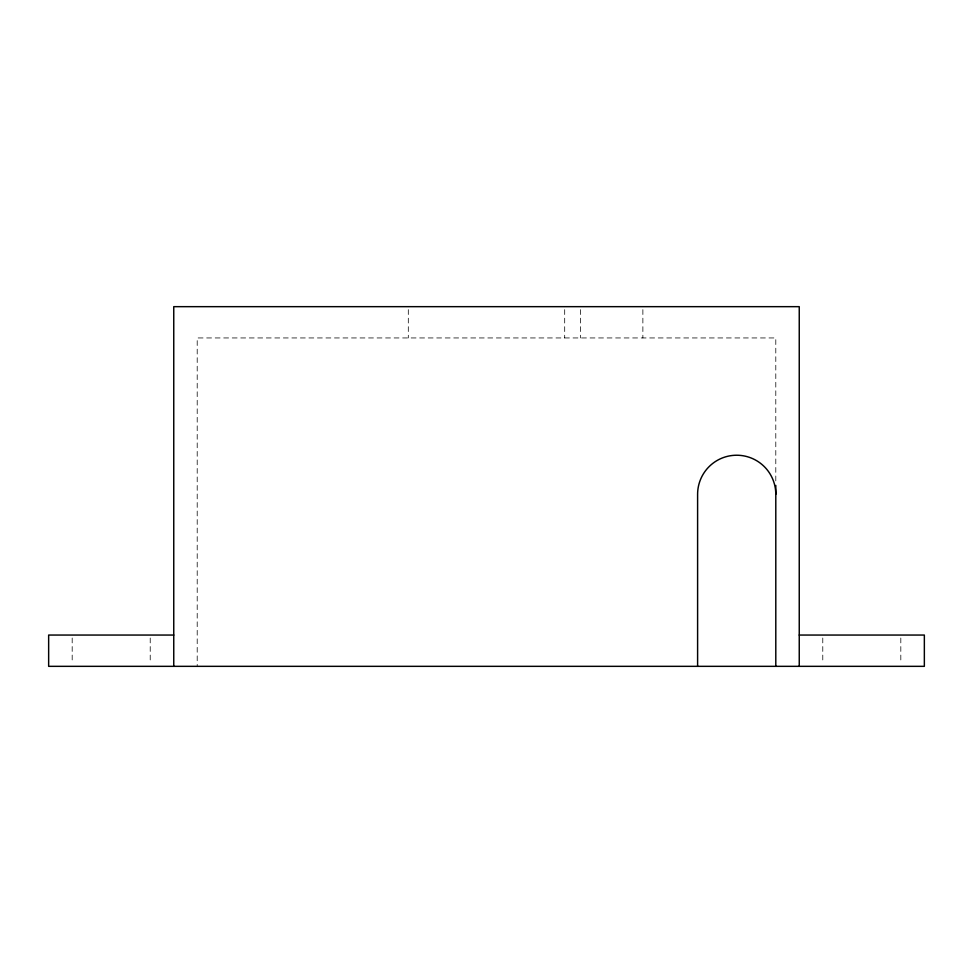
<?xml version="1.0" encoding="UTF-8"?>
<svg xmlns="http://www.w3.org/2000/svg" width="973" height="973" viewBox="0 0 973 973"><rect width="100%" height="100%" fill="white"/><g stroke="black" fill="none" stroke-linecap="round" stroke-linejoin="round"><path stroke-width="0.73" stroke-dasharray="4.87 3.65" d="M900.816 638.033L900.816 663.355M822.781 638.033L822.781 663.355M775.797 480.857L775.797 337.947L197.203 337.947L197.203 666.335M642.873 309.645L642.873 337.947M580.577 309.645L580.577 337.947M564.693 309.645L564.693 337.947M408.307 309.645L408.307 337.947M150.219 638.033L150.219 663.355M72.184 638.033L72.184 663.355"/><path stroke-width="1.46" d="M173.753 635.053L48.65 635.053L48.65 666.335L924.35 666.335L924.35 635.053L799.247 635.053M799.247 666.335L799.247 306.665L173.753 306.665L173.753 666.335M775.797 485.418L775.797 666.335M697.605 666.335L697.605 494.32A39.09 39.09 0 0 1 736.695 455.23A39.09 39.09 0 0 1 775.797 494.32"/></g></svg>
